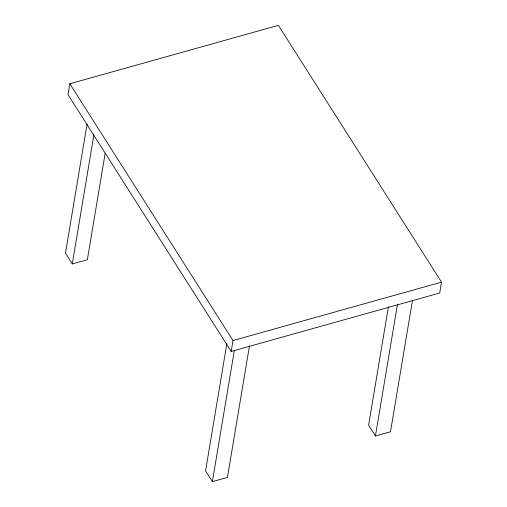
<?xml version="1.0" encoding="UTF-8"?>
<svg xmlns="http://www.w3.org/2000/svg" width="507" height="507" viewBox="0 0 507 507"><rect width="100%" height="100%" fill="white"/><g stroke="black" fill="none" stroke-linecap="round" stroke-linejoin="round"><path stroke-width="0.76" d="M69.833 83.775L68.014 94.657L231.173 351.433L439.715 293.014L441.534 282.133L278.375 25.35L69.833 83.775L232.992 340.552L231.173 351.433M87.077 124.063L65.466 253.215L72.286 263.944L87.356 259.723L105.19 153.139M72.286 263.944L93.896 134.799M226.908 343.321L205.557 470.914L212.376 481.65L227.447 477.429L249.45 345.945M212.376 481.65L234.38 350.166M388.457 306.621L368.608 425.24L375.427 435.969L390.498 431.749L412.438 300.651M375.427 435.969L397.501 304.092M232.992 340.552L441.534 282.133"/></g></svg>
